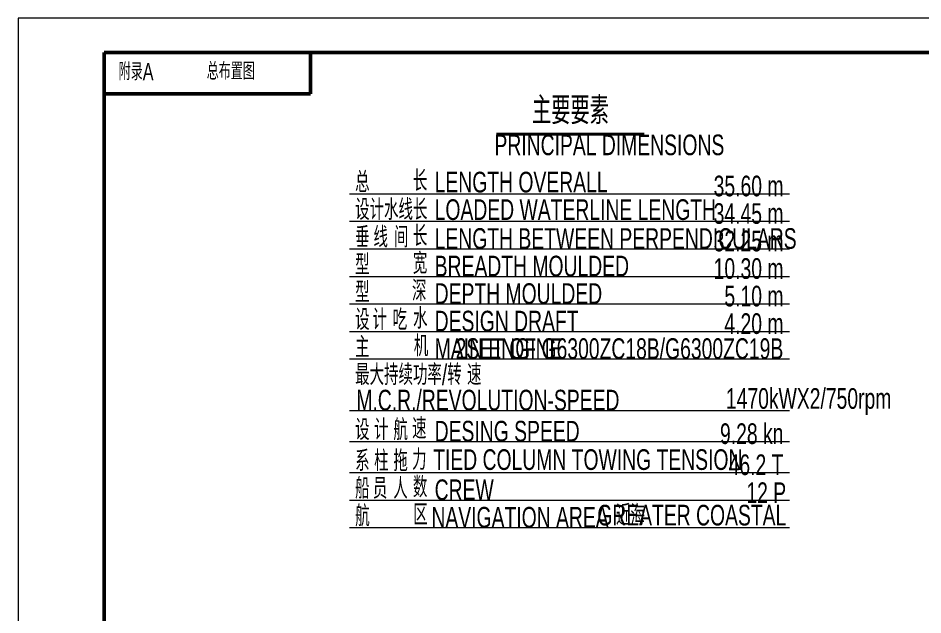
# Model space of a CAD drawing. Extents: x -550205 to -490805, y -239464 to -155364.
# Drawn here: x -550205 to -523915, y -172712 to -155364 of the extents above; entities that cross this region are included whole.
import ezdxf
from ezdxf.enums import TextEntityAlignment as Align

# ---------------------------------------------------------------- set-up
doc = ezdxf.new("R2010")
doc.units = 0
doc.header["$LTSCALE"] = 500
doc.header["$MEASUREMENT"] = 0
doc.layers.get('0').update_dxf_attribs({"linetype": 'CONTINUOUS', "lineweight": 20})
doc.layers.add('00', color=7, linetype='CONTINUOUS')
doc.layers.add('图框', color=3, linetype='CONTINUOUS', lineweight=20)
doc.styles.add('中英混排2', font='romany.shx', dxfattribs={"width": 0.7, "height": 300, "bigfont": 'hztxt.shx'})

# ---------------------------------------------------------------- blocks, each defined once
blk = doc.blocks.new('B1')
at = {"layer": '图框'}
for p, q in [((-594, 841), (-594, 0)), ((0, 841), (-594, 841))]:
    blk.add_line(p, q, dxfattribs=at)
at = {"layer": '图框', "color": 15, "lineweight": 50}
for p, q in [((-569, 831), (-569, 10)), ((-10, 831), (-569, 831)), ((-509, 831), (-509, 819)), ((-509, 819), (-569, 819))]:
    blk.add_line(p, q, dxfattribs=at)

msp = doc.modelspace()

# ---------------------------------------------------------------- linework, layer by layer
at = {"color": 0, "lineweight": 40}
msp.add_line((-536300.2, -158735.1), (-532011.4, -158735.1), dxfattribs=at)
at = {"color": 0, "lineweight": 20}
for p, q in [((-540572.5, -160470.6), (-527790.6, -160470.6)), ((-540572.5, -161270.6), (-527790.6, -161270.6)), ((-540572.5, -162070.6), (-527790.6, -162070.6)), ((-540572.5, -162870.6), (-527790.6, -162870.6)), ((-540572.5, -163670.6), (-527790.6, -163670.6)), ((-540572.5, -164470.6), (-527790.6, -164470.6)), ((-540572.5, -165270.6), (-527790.6, -165270.6)), ((-540572.5, -166767.3), (-527790.6, -166767.3)), ((-540572.5, -167670.6), (-527790.6, -167670.6)), ((-540572.5, -168573.9), (-527790.6, -168573.9)), ((-540572.5, -169373.9), (-527790.6, -169373.9)), ((-540572.5, -170173.9), (-527790.6, -170173.9))]:
    msp.add_line(p, q, dxfattribs=at)

# ---------------------------------------------------------------- block references
at = {"layer": '图框', "color": 0, "xscale": 100, "yscale": 100, "zscale": 100}
msp.add_blockref('B1', (-490805.3, -239463.7), dxfattribs=at)

# ---------------------------------------------------------------- texts
at = {"color": 0, "lineweight": 20, "style": '中英混排2', "width": 0.7}
for s, height, p in [('主要要素', 800, (-535275.5, -158450.2)), ('PRINCIPAL DIMENSIONS', 600, (-536363.9, -159349.1)), ('总', 600, (-540412.5, -160430.6)), ('长', 600, (-538734.4, -160393.4)), ('LENGTH OVERALL', 600, (-538101.5, -160430.6)), ('设计水线长', 600, (-540412.5, -161230.6)), ('LOADED WATERLINE LENGTH ', 600, (-538101.5, -161230.6)), ('垂', 600, (-540412.5, -162030.6)), ('线', 600, (-539878.7, -162030.6)), ('间', 600, (-539284.4, -162030.6)), ('长', 600, (-538733.7, -161993.4)), ('LENGTH BETWEEN PERPENDICULARS', 600, (-538101.5, -162070.6)), ('型', 600, (-540412.5, -162830.6)), ('宽', 600, (-538737.1, -162793.4)), ('BREADTH MOULDED', 600, (-538101.5, -162870.6)), ('型', 600, (-540412.5, -163630.6)), ('深', 600, (-538760, -163593.4)), ('DEPTH MOULDED ', 600, (-538101.5, -163670.6)), ('设', 600, (-540412.5, -164430.6)), ('计', 600, (-539907.4, -164430.6)), ('吃', 600, (-539320.7, -164430.6)), ('水', 600, (-538728.7, -164393.4)), ('DESIGN DRAFT', 600, (-538101.5, -164470.6)), ('主', 600, (-540412.5, -165230.6)), ('机', 600, (-538707.1, -165193.4)), ('MAIN ENGINE', 600, (-538101.5, -165270.6)), ('最大持续功率/转 速', 600, (-540412.5, -166030.6)), ('M.C.R./REVOLUTION-SPEED', 600, (-540377.5, -166767.3)), ('速', 600, (-538756.7, -167593.4)), ('设', 600, (-540412.5, -167630.6)), ('计', 600, (-539861.3, -167630.6)), ('航', 600, (-539300.2, -167630.6)), ('DESING SPEED', 600, (-538101.5, -167670.6)), ('系', 600, (-540412.5, -168533.9)), ('柱', 600, (-539861.3, -168533.9)), ('拖', 600, (-539300.2, -168533.9)), ('力', 600, (-538756.7, -168496.7)), ('TIED COLUMN TOWING TENSION', 600, (-538144.8, -168496.7)), ('船', 600, (-540412.5, -169333.9)), ('员', 600, (-539898, -169333.9)), ('人', 600, (-539303, -169333.9)), ('数', 600, (-538734.1, -169296.7)), ('CREW', 600, (-538101.5, -169373.9)), ('航', 600, (-540409.3, -170133.9)), ('区', 600, (-538720.9, -170096.7)), (' NAVIGATION AREA', 600, (-538351.2, -170173.3))]:
    msp.add_text(s, height=height, dxfattribs=at).set_placement(p)
for s, p in [('35.60 m', (-527966, -160544)), ('34.45 m', (-527966, -161344)), ('32.25 m', (-527966, -162144)), ('10.30 m', (-527966, -162944)), ('5.10 m', (-527966, -163744)), ('4.20 m', (-527966, -164544)), ('2SET OF G6300ZC18B/G6300ZC19B', (-527971.5, -165270.6)), ('1470kWX2/750rpm', (-524830.9, -166720.1)), ('9.28 kn', (-527967.9, -167744)), ('46.2 T', (-527967.9, -168647.3)), ('12 P ', (-527733, -169459.7)), ('GREATER COASTAL ', (-527728, -170111.7)), ('近海', (-531994, -170113.1))]:
    msp.add_text(s, height=600, dxfattribs=at).set_placement(p, align=Align.RIGHT)
at = {"layer": '00', "color": 4, "insert": (-547282.6, -156668.8), "char_height": 500, "attachment_point": 1, "style": '中英混排2'}
msp.add_mtext_dynamic_manual_height_columns('附录A', width=2556.677, gutter_width=1500, heights=[0], dxfattribs=at)
at = {"layer": '00', "color": 4, "insert": (-544725.9, -156656), "char_height": 500, "width": 1827, "attachment_point": 1, "style": '中英混排2'}
msp.add_mtext('总布置图 ', dxfattribs=at)

doc.saveas('drawing.dxf')
